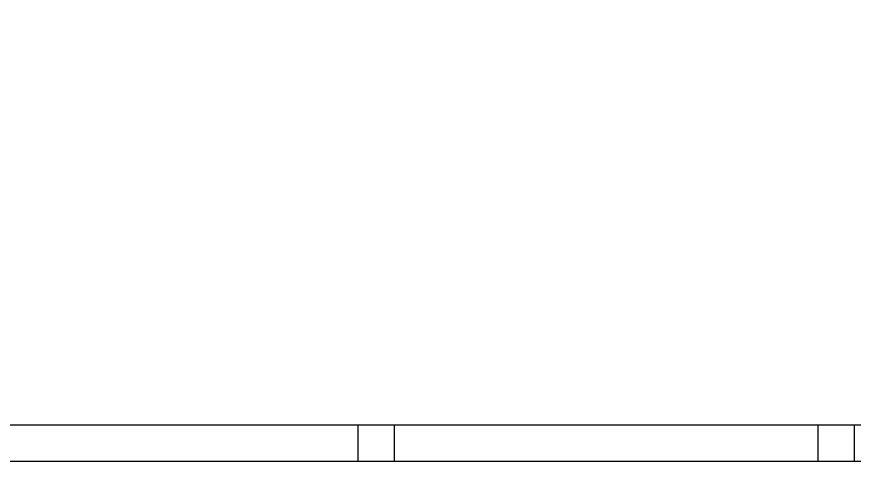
# Model space of a CAD drawing. Header units: millimetres. Extents: x 2004 to 9033, y -135 to 5682.
# Drawn here: x 5797 to 6488, y 4102 to 4470 of the extents above; entities that cross this region are included whole.
import ezdxf

# ---------------------------------------------------------------- set-up
doc = ezdxf.new("R2010")
doc.units = ezdxf.units.MM

msp = doc.modelspace()

# ---------------------------------------------------------------- linework, layer by layer
for p, q in [((5658.4, 4132.31), (6308.4, 4132.31)), ((6078.4, 4132.31), (6078.4, 4102.31)), ((6108.4, 4132.31), (6108.4, 4102.31)), ((6308.4, 4132.31), (6958.4, 4132.31)), ((6458.4, 4132.31), (6458.4, 4102.31)), ((6488.4, 4132.31), (6488.4, 4102.31))]:
    msp.add_line(p, q)
msp.add_lwpolyline([(5628.4, 4882.31), (5628.4, 4102.31), (6988.4, 4102.31), (6988.4, 4882.31)])

doc.saveas('drawing.dxf')
